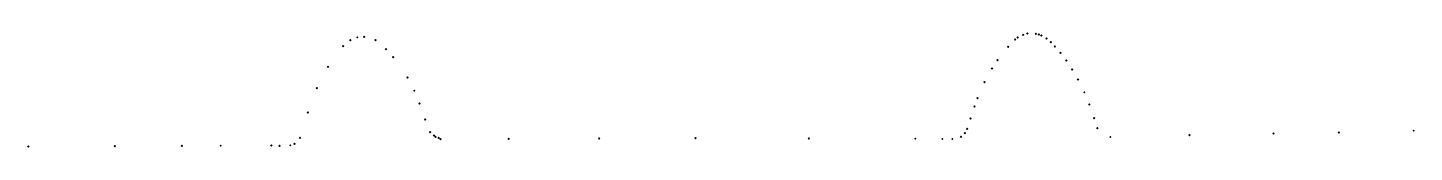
# Model space of a CAD drawing. Header units: millimetres. Extents: x 0 to 707, y 0 to 58.
import ezdxf

# ---------------------------------------------------------------- set-up
doc = ezdxf.new("R2010")
doc.units = ezdxf.units.MM
doc.header["$LTSCALE"] = 46.2
doc.header["$PDMODE"] = 3
doc.header["$PDSIZE"] = 0.3125
doc.layers.get('0').update_dxf_attribs({"linetype": 'CONTINUOUS'})

msp = doc.modelspace()

# ---------------------------------------------------------------- linework, layer by layer
for p in [(507.52, 57.03), (509.66, 57.62), (514.01, 57.59), (515.47, 57.21), (516.81, 56.68), (160.56, 51.19), (164.28, 54.26), (167.86, 55.71), (171.3, 56.02), (177.05, 54.23), (182.48, 49.7), (499.82, 50.92), (503.46, 54.72), (504.73, 55.58), (519.4, 55.12), (521.66, 53.25), (523.67, 51.13), (186.16, 45.62), (494.42, 44.1), (526.54, 47.81), (529.54, 43.89), (152.88, 40.66), (193.44, 35.15), (491.6, 39.81), (532.56, 39.3), (147.21, 29.8), (196.89, 28.48), (487.8, 32.81), (535.51, 34.15), (199.57, 21.93), (484.23, 24.64), (538.71, 27.63), (541.26, 21.38), (142.64, 17.26), (480.69, 14.3), (482.73, 20.49), (543.69, 14.45), (202.4, 13.71), (204.98, 7.21), (478.97, 8.98), (545.34, 9.35), (668.6, 7.15), (706.73, 8.01), (0, 0), (44.12, 0.16), (78.26, 0.24), (98.13, 0.36), (123.97, 0.45), (128.18, 0.26), (133.67, 0.54), (135.8, 1.36), (138.58, 4.36), (206.97, 5.6), (207.71, 4.89), (209.31, 4.39), (210.22, 3.72), (245.03, 3.84), (291.23, 4.13), (340.31, 4.24), (398.23, 4.13), (452.49, 3.92), (466.27, 3.8), (471.39, 3.76), (475.8, 4.83), (477.8, 6.76), (551.96, 4.77), (592.32, 5.69), (635.26, 6.61)]:
    msp.add_point(p)

doc.saveas('drawing.dxf')
